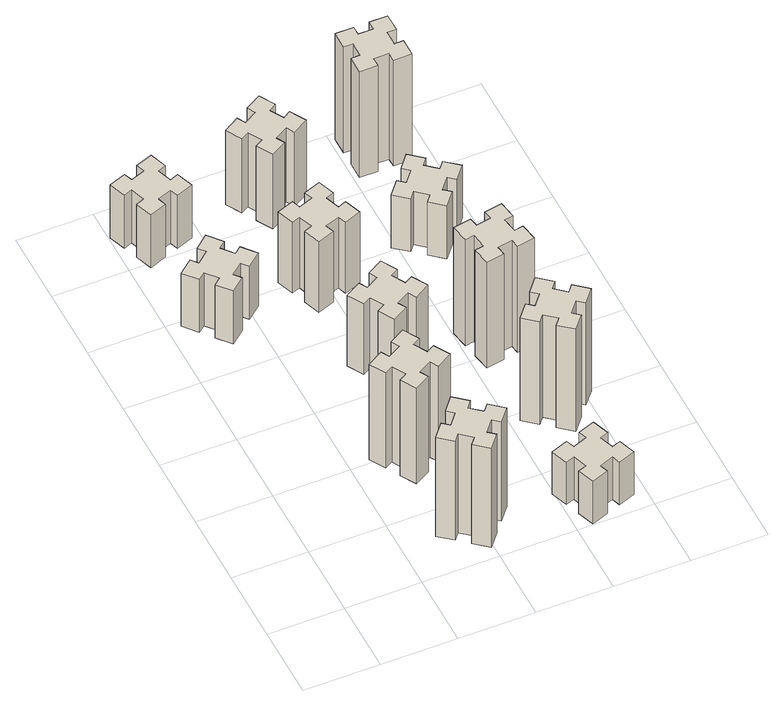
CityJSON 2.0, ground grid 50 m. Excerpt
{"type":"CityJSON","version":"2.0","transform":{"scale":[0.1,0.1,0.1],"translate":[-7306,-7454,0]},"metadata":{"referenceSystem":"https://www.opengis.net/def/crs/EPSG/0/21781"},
"CityObjects":{
"building1":{"type":"Building","attributes":{"class":"1000","function":"1000","usage":"1000","yearOfConstruction":2016,"roofType":"1000","measuredHeight":45,"storeysAboveGround":30,"storeysBelowGround":0},"geometry":[{"type":"Solid","lod":"1","boundaries":[[[[0,1,2,3,4,5,6,7,8,9,10,11,12,13,14,15,16,17,18,19]],[[17,16,20,21]],[[16,15,22,20]],[[15,14,23,22]],[[14,13,24,23]],[[13,12,25,24]],[[12,11,26,25]],[[11,10,27,26]],[[10,9,28,27]],[[9,8,29,28]],[[8,7,30,29]],[[7,6,31,30]],[[6,5,32,31]],[[5,4,33,32]],[[4,3,34,33]],[[3,2,35,34]],[[2,1,36,35]],[[1,0,37,36]],[[0,19,38,37]],[[19,18,39,38]],[[18,17,21,39]],[[24,25,26,27,28,29,30,31,32,33,34,35,36,37,38,39,21,20,22,23]]]]}]},
"building2":{"type":"Building","attributes":{"class":"1000","function":"1000","usage":"1000","yearOfConstruction":2016,"roofType":"1000","measuredHeight":84,"storeysAboveGround":30,"storeysBelowGround":0},"geometry":[{"type":"Solid","lod":"1","boundaries":[[[[40,41,42,43,44,45,46,47,48,49,50,51,52,53,54,55,56,57,58,59]],[[57,56,60,61]],[[56,55,62,60]],[[55,54,63,62]],[[54,53,64,63]],[[53,52,65,64]],[[52,51,66,65]],[[51,50,67,66]],[[50,49,68,67]],[[49,48,69,68]],[[48,47,70,69]],[[47,46,71,70]],[[46,45,72,71]],[[45,44,73,72]],[[44,43,74,73]],[[43,42,75,74]],[[42,41,76,75]],[[41,40,77,76]],[[40,59,78,77]],[[59,58,79,78]],[[58,57,61,79]],[[64,65,66,67,68,69,70,71,72,73,74,75,76,77,78,79,61,60,62,63]]]]}]},
"building3":{"type":"Building","attributes":{"class":"1000","function":"1000","usage":"1000","yearOfConstruction":2016,"roofType":"1000","measuredHeight":81,"storeysAboveGround":30,"storeysBelowGround":0},"geometry":[{"type":"Solid","lod":"1","boundaries":[[[[80,81,82,83,84,85,86,87,88,89,90,91,92,93,94,95,96,97,98,99]],[[97,96,100,101]],[[96,95,102,100]],[[95,94,103,102]],[[94,93,104,103]],[[93,92,105,104]],[[92,91,106,105]],[[91,90,107,106]],[[90,89,108,107]],[[89,88,109,108]],[[88,87,110,109]],[[87,86,111,110]],[[86,85,112,111]],[[85,84,113,112]],[[84,83,114,113]],[[83,82,115,114]],[[82,81,116,115]],[[81,80,117,116]],[[80,99,118,117]],[[99,98,119,118]],[[98,97,101,119]],[[104,105,106,107,108,109,110,111,112,113,114,115,116,117,118,119,101,100,102,103]]]]}]},
"building4":{"type":"Building","attributes":{"class":"1000","function":"1000","usage":"1000","yearOfConstruction":2016,"roofType":"1000","measuredHeight":45,"storeysAboveGround":30,"storeysBelowGround":0},"geometry":[{"type":"Solid","lod":"1","boundaries":[[[[120,121,122,123,124,125,126,127,128,129,130,131,132,133,134,135,136,137,138,139]],[[137,136,140,141]],[[136,135,142,140]],[[135,134,143,142]],[[134,133,144,143]],[[133,132,145,144]],[[132,131,146,145]],[[131,130,147,146]],[[130,129,148,147]],[[129,128,149,148]],[[128,127,150,149]],[[127,126,151,150]],[[126,125,152,151]],[[125,124,153,152]],[[124,123,154,153]],[[123,122,155,154]],[[122,121,156,155]],[[121,120,157,156]],[[120,139,158,157]],[[139,138,159,158]],[[138,137,141,159]],[[144,145,146,147,148,149,150,151,152,153,154,155,156,157,158,159,141,140,142,143]]]]}]},
"building5":{"type":"Building","attributes":{"class":"1000","function":"1000","usage":"1000","yearOfConstruction":2016,"roofType":"1000","measuredHeight":60,"storeysAboveGround":30,"storeysBelowGround":0},"geometry":[{"type":"Solid","lod":"1","boundaries":[[[[160,161,162,163,164,165,166,167,168,169,170,171,172,173,174,175,176,177,178,179]],[[177,176,180,181]],[[176,175,182,180]],[[175,174,183,182]],[[174,173,184,183]],[[173,172,185,184]],[[172,171,186,185]],[[171,170,187,186]],[[170,169,188,187]],[[169,168,189,188]],[[168,167,190,189]],[[167,166,191,190]],[[166,165,192,191]],[[165,164,193,192]],[[164,163,194,193]],[[163,162,195,194]],[[162,161,196,195]],[[161,160,197,196]],[[160,179,198,197]],[[179,178,199,198]],[[178,177,181,199]],[[184,185,186,187,188,189,190,191,192,193,194,195,196,197,198,199,181,180,182,183]]]]}]},
"building6":{"type":"Building","attributes":{"class":"1000","function":"1000","usage":"1000","yearOfConstruction":2016,"roofType":"1000","measuredHeight":60,"storeysAboveGround":30,"storeysBelowGround":0},"geometry":[{"type":"Solid","lod":"1","boundaries":[[[[200,201,202,203,204,205,206,207,208,209,210,211,212,213,214,215,216,217,218,219]],[[217,216,220,221]],[[216,215,222,220]],[[215,214,223,222]],[[214,213,224,223]],[[213,212,225,224]],[[212,211,226,225]],[[211,210,227,226]],[[210,209,228,227]],[[209,208,229,228]],[[208,207,230,229]],[[207,206,231,230]],[[206,205,232,231]],[[205,204,233,232]],[[204,203,234,233]],[[203,202,235,234]],[[202,201,236,235]],[[201,200,237,236]],[[200,219,238,237]],[[219,218,239,238]],[[218,217,221,239]],[[224,225,226,227,228,229,230,231,232,233,234,235,236,237,238,239,221,220,222,223]]]]}]},
"building7":{"type":"Building","attributes":{"class":"1000","function":"1000","usage":"1000","yearOfConstruction":2016,"roofType":"1000","measuredHeight":36,"storeysAboveGround":30,"storeysBelowGround":0},"geometry":[{"type":"Solid","lod":"1","boundaries":[[[[240,241,242,243,244,245,246,247,248,249,250,251,252,253,254,255,256,257,258,259]],[[257,256,260,261]],[[256,255,262,260]],[[255,254,263,262]],[[254,253,264,263]],[[253,252,265,264]],[[252,251,266,265]],[[251,250,267,266]],[[250,249,268,267]],[[249,248,269,268]],[[248,247,270,269]],[[247,246,271,270]],[[246,245,272,271]],[[245,244,273,272]],[[244,243,274,273]],[[243,242,275,274]],[[242,241,276,275]],[[241,240,277,276]],[[240,259,278,277]],[[259,258,279,278]],[[258,257,261,279]],[[264,265,266,267,268,269,270,271,272,273,274,275,276,277,278,279,261,260,262,263]]]]}]},
"building8":{"type":"Building","attributes":{"class":"1000","function":"1000","usage":"1000","yearOfConstruction":2016,"roofType":"1000","measuredHeight":63,"storeysAboveGround":30,"storeysBelowGround":0},"geometry":[{"type":"Solid","lod":"1","boundaries":[[[[280,281,282,283,284,285,286,287,288,289,290,291,292,293,294,295,296,297,298,299]],[[297,296,300,301]],[[296,295,302,300]],[[295,294,303,302]],[[294,293,304,303]],[[293,292,305,304]],[[292,291,306,305]],[[291,290,307,306]],[[290,289,308,307]],[[289,288,309,308]],[[288,287,310,309]],[[287,286,311,310]],[[286,285,312,311]],[[285,284,313,312]],[[284,283,314,313]],[[283,282,315,314]],[[282,281,316,315]],[[281,280,317,316]],[[280,299,318,317]],[[299,298,319,318]],[[298,297,301,319]],[[304,305,306,307,308,309,310,311,312,313,314,315,316,317,318,319,301,300,302,303]]]]}]},
"building9":{"type":"Building","attributes":{"class":"1000","function":"1000","usage":"1000","yearOfConstruction":2016,"roofType":"1000","measuredHeight":87,"storeysAboveGround":30,"storeysBelowGround":0},"geometry":[{"type":"Solid","lod":"1","boundaries":[[[[320,321,322,323,324,325,326,327,328,329,330,331,332,333,334,335,336,337,338,339]],[[337,336,340,341]],[[336,335,342,340]],[[335,334,343,342]],[[334,333,344,343]],[[333,332,345,344]],[[332,331,346,345]],[[331,330,347,346]],[[330,329,348,347]],[[329,328,349,348]],[[328,327,350,349]],[[327,326,351,350]],[[326,325,352,351]],[[325,324,353,352]],[[324,323,354,353]],[[323,322,355,354]],[[322,321,356,355]],[[321,320,357,356]],[[320,339,358,357]],[[339,338,359,358]],[[338,337,341,359]],[[344,345,346,347,348,349,350,351,352,353,354,355,356,357,358,359,341,340,342,343]]]]}]},
"building10":{"type":"Building","attributes":{"class":"1000","function":"1000","usage":"1000","yearOfConstruction":2016,"roofType":"1000","measuredHeight":90,"storeysAboveGround":30,"storeysBelowGround":0},"geometry":[{"type":"Solid","lod":"1","boundaries":[[[[360,361,362,363,364,365,366,367,368,369,370,371,372,373,374,375,376,377,378,379]],[[377,376,380,381]],[[376,375,382,380]],[[375,374,383,382]],[[374,373,384,383]],[[373,372,385,384]],[[372,371,386,385]],[[371,370,387,386]],[[370,369,388,387]],[[369,368,389,388]],[[368,367,390,389]],[[367,366,391,390]],[[366,365,392,391]],[[365,364,393,392]],[[364,363,394,393]],[[363,362,395,394]],[[362,361,396,395]],[[361,360,397,396]],[[360,379,398,397]],[[379,378,399,398]],[[378,377,381,399]],[[384,385,386,387,388,389,390,391,392,393,394,395,396,397,398,399,381,380,382,383]]]]}]},
"building11":{"type":"Building","attributes":{"class":"1000","function":"1000","usage":"1000","yearOfConstruction":2016,"roofType":"1000","measuredHeight":45,"storeysAboveGround":30,"storeysBelowGround":0},"geometry":[{"type":"Solid","lod":"1","boundaries":[[[[400,401,402,403,404,405,406,407,408,409,410,411,412,413,414,415,416,417,418,419]],[[417,416,420,421]],[[416,415,422,420]],[[415,414,423,422]],[[414,413,424,423]],[[413,412,425,424]],[[412,411,426,425]],[[411,410,427,426]],[[410,409,428,427]],[[409,408,429,428]],[[408,407,430,429]],[[407,406,431,430]],[[406,405,432,431]],[[405,404,433,432]],[[404,403,434,433]],[[403,402,435,434]],[[402,401,436,435]],[[401,400,437,436]],[[400,419,438,437]],[[419,418,439,438]],[[418,417,421,439]],[[424,425,426,427,428,429,430,431,432,433,434,435,436,437,438,439,421,420,422,423]]]]}]},
"building12":{"type":"Building","attributes":{"class":"1000","function":"1000","usage":"1000","yearOfConstruction":2016,"roofType":"1000","measuredHeight":90,"storeysAboveGround":30,"storeysBelowGround":0},"geometry":[{"type":"Solid","lod":"1","boundaries":[[[[440,441,442,443,444,445,446,447,448,449,450,451,452,453,454,455,456,457,458,459]],[[457,456,460,461]],[[456,455,462,460]],[[455,454,463,462]],[[454,453,464,463]],[[453,452,465,464]],[[452,451,466,465]],[[451,450,467,466]],[[450,449,468,467]],[[449,448,469,468]],[[448,447,470,469]],[[447,446,471,470]],[[446,445,472,471]],[[445,444,473,472]],[[444,443,474,473]],[[443,442,475,474]],[[442,441,476,475]],[[441,440,477,476]],[[440,459,478,477]],[[459,458,479,478]],[[458,457,461,479]],[[464,465,466,467,468,469,470,471,472,473,474,475,476,477,478,479,461,460,462,463]]]]}]}
},
"vertices":[
[358,2329,0],[434,2393,0],[473,2347,0],[565,2424,0],[488,2516,0],[442,2478,0],[377,2554,0],[423,2593,0],[346,2685,0],[254,2608,0],[293,2562,0],[216,2497,0],[178,2543,0],[86,2466,0],[163,2374,0],[209,2413,0],[273,2336,0],[227,2298,0],[304,2206,0],[396,2283,0],[273,2336,450],[227,2298,450],[209,2413,450],[163,2374,450],[86,2466,450],[178,2543,450],[216,2497,450],[293,2562,450],[254,2608,450],[346,2685,450],[423,2593,450],[377,2554,450],[442,2478,450],[488,2516,450],[565,2424,450],[473,2347,450],[434,2393,450],[358,2329,450],[396,2283,450],[304,2206,450],
[856,273,0],[933,209,0],[894,163,0],[986,86,0],[1063,178,0],[1017,216,0],[1082,293,0],[1128,254,0],[1205,346,0],[1113,423,0],[1074,377,0],[998,442,0],[1036,488,0],[944,565,0],[867,473,0],[913,434,0],[849,358,0],[803,396,0],[726,304,0],[818,227,0],[849,358,840],[803,396,840],[913,434,840],[867,473,840],[944,565,840],[1036,488,840],[998,442,840],[1074,377,840],[1113,423,840],[1205,346,840],[1128,254,840],[1082,293,840],[1017,216,840],[1063,178,840],[986,86,840],[894,163,840],[933,209,840],[856,273,840],[818,227,840],[726,304,840],
[986,977,0],[936,1064,0],[988,1094,0],[928,1198,0],[824,1138,0],[854,1086,0],[767,1036,0],[737,1088,0],[633,1028,0],[693,924,0],[745,954,0],[795,867,0],[743,837,0],[803,733,0],[907,793,0],[877,845,0],[964,895,0],[994,843,0],[1098,903,0],[1038,1007,0],[964,895,810],[994,843,810],[877,845,810],[907,793,810],[803,733,810],[743,837,810],[795,867,810],[745,954,810],[693,924,810],[633,1028,810],[737,1088,810],[767,1036,810],[854,1086,810],[824,1138,810],[928,1198,810],[988,1094,810],[936,1064,810],[986,977,810],[1038,1007,810],[1098,903,810],
[235,3306,0],[141,3272,0],[120,3328,0],[7,3287,0],[49,3174,0],[105,3195,0],[139,3101,0],[83,3080,0],[124,2967,0],[237,3009,0],[216,3065,0],[310,3099,0],[330,3043,0],[443,3084,0],[402,3197,0],[346,3176,0],[312,3270,0],[368,3290,0],[327,3403,0],[214,3362,0],[312,3270,450],[368,3290,450],[346,3176,450],[402,3197,450],[443,3084,450],[330,3043,450],[310,3099,450],[216,3065,450],[237,3009,450],[124,2967,450],[83,3080,450],[139,3101,450],[105,3195,450],[49,3174,450],[7,3287,450],[120,3328,450],[141,3272,450],[235,3306,450],[214,3362,450],[327,3403,450],
[1186,1717,0],[1136,1804,0],[1188,1834,0],[1128,1938,0],[1024,1878,0],[1054,1826,0],[967,1776,0],[937,1828,0],[833,1768,0],[893,1664,0],[945,1694,0],[995,1607,0],[943,1577,0],[1003,1473,0],[1107,1533,0],[1077,1585,0],[1164,1635,0],[1194,1583,0],[1298,1643,0],[1238,1747,0],[1164,1635,600],[1194,1583,600],[1077,1585,600],[1107,1533,600],[1003,1473,600],[943,1577,600],[995,1607,600],[945,1694,600],[893,1664,600],[833,1768,600],[937,1828,600],[967,1776,600],[1054,1826,600],[1024,1878,600],[1128,1938,600],[1188,1834,600],[1136,1804,600],[1186,1717,600],[1238,1747,600],[1298,1643,600],
[956,2325,0],[1050,2359,0],[1070,2303,0],[1183,2344,0],[1142,2457,0],[1086,2436,0],[1052,2530,0],[1108,2550,0],[1067,2663,0],[954,2622,0],[975,2566,0],[881,2532,0],[860,2588,0],[747,2547,0],[789,2434,0],[845,2455,0],[879,2361,0],[823,2340,0],[864,2227,0],[977,2269,0],[879,2361,600],[823,2340,600],[845,2455,600],[789,2434,600],[747,2547,600],[860,2588,600],[881,2532,600],[975,2566,600],[954,2622,600],[1067,2663,600],[1108,2550,600],[1052,2530,600],[1086,2436,600],[1142,2457,600],[1183,2344,600],[1070,2303,600],[1050,2359,600],[956,2325,600],[977,2269,600],[864,2227,600],
[1696,105,0],[1790,139,0],[1810,83,0],[1923,124,0],[1882,237,0],[1826,216,0],[1792,310,0],[1848,330,0],[1807,443,0],[1694,402,0],[1715,346,0],[1621,312,0],[1600,368,0],[1487,327,0],[1529,214,0],[1585,235,0],[1619,141,0],[1563,120,0],[1604,7,0],[1717,49,0],[1619,141,360],[1563,120,360],[1585,235,360],[1529,214,360],[1487,327,360],[1600,368,360],[1621,312,360],[1715,346,360],[1694,402,360],[1807,443,360],[1848,330,360],[1792,310,360],[1826,216,360],[1882,237,360],[1923,124,360],[1810,83,360],[1790,139,360],[1696,105,360],[1717,49,360],[1604,7,360],
[1086,3197,0],[1036,3284,0],[1088,3314,0],[1028,3418,0],[924,3358,0],[954,3306,0],[867,3256,0],[837,3308,0],[733,3248,0],[793,3144,0],[845,3174,0],[895,3087,0],[843,3057,0],[903,2953,0],[1007,3013,0],[977,3065,0],[1064,3115,0],[1094,3063,0],[1198,3123,0],[1138,3227,0],[1064,3115,630],[1094,3063,630],[977,3065,630],[1007,3013,630],[903,2953,630],[843,3057,630],[895,3087,630],[845,3174,630],[793,3144,630],[733,3248,630],[837,3308,630],[867,3256,630],[954,3306,630],[924,3358,630],[1028,3418,630],[1088,3314,630],[1036,3284,630],[1086,3197,630],[1138,3227,630],[1198,3123,630],
[1857,856,0],[1922,933,0],[1968,894,0],[2045,986,0],[1953,1063,0],[1914,1017,0],[1838,1082,0],[1876,1128,0],[1784,1205,0],[1707,1113,0],[1753,1074,0],[1689,998,0],[1643,1036,0],[1566,944,0],[1658,867,0],[1696,913,0],[1773,849,0],[1734,803,0],[1826,726,0],[1903,818,0],[1773,849,870],[1734,803,870],[1696,913,870],[1658,867,870],[1566,944,870],[1643,1036,870],[1689,998,870],[1753,1074,870],[1707,1113,870],[1784,1205,870],[1876,1128,870],[1838,1082,870],[1914,1017,870],[1953,1063,870],[2045,986,870],[1968,894,870],[1922,933,870],[1857,856,870],[1903,818,870],[1826,726,870],
[1735,1722,0],[1637,1705,0],[1627,1764,0],[1508,1743,0],[1529,1625,0],[1588,1635,0],[1606,1537,0],[1547,1527,0],[1567,1408,0],[1686,1429,0],[1675,1488,0],[1774,1506,0],[1784,1447,0],[1902,1467,0],[1881,1586,0],[1822,1575,0],[1805,1674,0],[1864,1684,0],[1843,1802,0],[1725,1781,0],[1805,1674,900],[1864,1684,900],[1822,1575,900],[1881,1586,900],[1902,1467,900],[1784,1447,900],[1774,1506,900],[1675,1488,900],[1686,1429,900],[1567,1408,900],[1547,1527,900],[1606,1537,900],[1588,1635,900],[1529,1625,900],[1508,1743,900],[1627,1764,900],[1637,1705,900],[1735,1722,900],[1725,1781,900],[1843,1802,900],
[1814,2597,0],[1738,2662,0],[1776,2708,0],[1684,2785,0],[1607,2693,0],[1653,2654,0],[1589,2578,0],[1543,2616,0],[1466,2524,0],[1558,2447,0],[1596,2493,0],[1673,2429,0],[1634,2383,0],[1726,2306,0],[1803,2398,0],[1757,2436,0],[1822,2513,0],[1868,2474,0],[1945,2566,0],[1853,2643,0],[1822,2513,450],[1868,2474,450],[1757,2436,450],[1803,2398,450],[1726,2306,450],[1634,2383,450],[1673,2429,450],[1596,2493,450],[1558,2447,450],[1466,2524,450],[1543,2616,450],[1589,2578,450],[1653,2654,450],[1607,2693,450],[1684,2785,450],[1776,2708,450],[1738,2662,450],[1814,2597,450],[1853,2643,450],[1945,2566,450],
[1655,3175,0],[1755,3175,0],[1755,3115,0],[1875,3115,0],[1875,3235,0],[1815,3235,0],[1815,3335,0],[1875,3335,0],[1875,3455,0],[1755,3455,0],[1755,3395,0],[1655,3395,0],[1655,3455,0],[1535,3455,0],[1535,3335,0],[1595,3335,0],[1595,3235,0],[1535,3235,0],[1535,3115,0],[1655,3115,0],[1595,3235,900],[1535,3235,900],[1595,3335,900],[1535,3335,900],[1535,3455,900],[1655,3455,900],[1655,3395,900],[1755,3395,900],[1755,3455,900],[1875,3455,900],[1875,3335,900],[1815,3335,900],[1815,3235,900],[1875,3235,900],[1875,3115,900],[1755,3115,900],[1755,3175,900],[1655,3175,900],[1655,3115,900],[1535,3115,900]
]}
